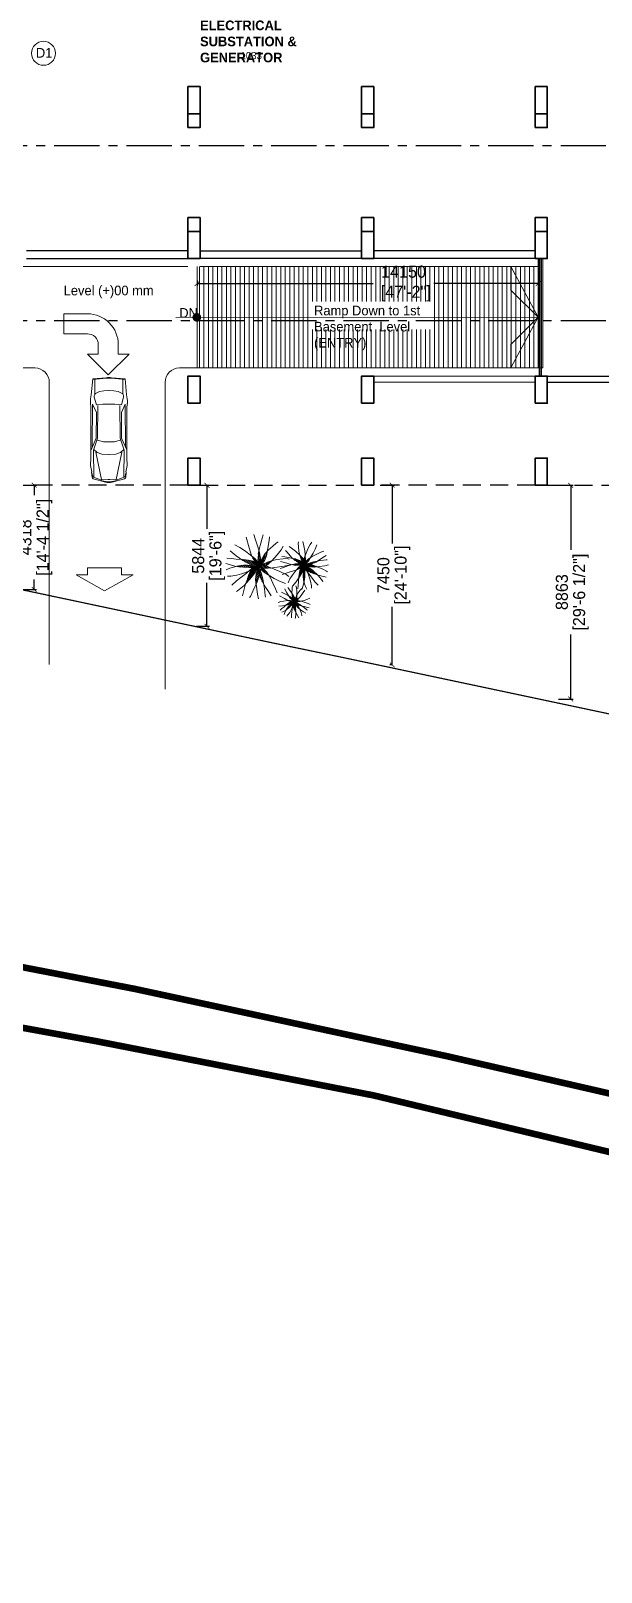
# Model space of a CAD drawing. Header units: millimetres. Extents: x 221017 to 6120115, y -1189702 to 83047459.
# Drawn here: x 3132777 to 3156429, y 121 to 64006 of the extents above; entities that cross this region are included whole.
import ezdxf

# ---------------------------------------------------------------- set-up
doc = ezdxf.new("R2010")
doc.units = ezdxf.units.MM
doc.header["$LTSCALE"] = 150
doc.header["$MEASUREMENT"] = 0
doc.header["$PDMODE"] = 35
doc.header["$PDSIZE"] = -20
for name, pattern in [('BORDER', [1.75, 0.5, -0.25, 0.5, -0.25, 0, -0.25]), ('CENTERX2', [4, 2.5, -0.5, 0.5, -0.5]), ('DASHED2', [0.375, 0.25, -0.125]), ('HIDDEN', [0.375, 0.25, -0.125])]:
    doc.linetypes.add(name, pattern=pattern)
doc.layers.get('0').update_dxf_attribs({"linetype": 'CONTINUOUS', "lineweight": 9})
doc.layers.get('DEFPOINTS').update_dxf_attribs({"linetype": 'HIDDEN'})
for name, color, linetype in [('1', 7, 'CONTINUOUS'), ('Above', 63, 'DASHED2'), ('FURNITURE', 20, 'CONTINUOUS'), ('Propoerty Line', 3, 'BORDER'), ('ROAD', 1, 'CONTINUOUS'), ('TEXT', 7, 'CONTINUOUS')]:
    doc.layers.add(name, color=color, linetype=linetype)
for name, color, linetype, lineweight in [('CAR', 32, 'CONTINUOUS', 9), ('col new', 1, 'CONTINUOUS', 35), ('DIM', 7, 'CONTINUOUS', 13), ('Door Window Schedule', 173, 'CONTINUOUS', 9), ('RAMP', 251, 'CONTINUOUS', 5), ('Room Numbering', 253, 'CONTINUOUS', 9), ('section line', 254, 'CONTINUOUS', 30), ('WALL', 7, 'CONTINUOUS', 30)]:
    doc.layers.add(name, color=color, linetype=linetype, lineweight=lineweight)
doc.layers.add('landscape', color=7, linetype='CONTINUOUS', lineweight=18, true_color=0x050505)
doc.styles.get("Standard").update_dxf_attribs({"font": 'GOTHIC.TTF', "width": 0.8})
doc.styles.add('Text Layout', font='GOTHIC.TTF')
doc.dimstyles.new('scale 50mm NEW', dxfattribs={"dimscale": 0, "dimtxt": 500, "dimasz": 200, "dimexe": 100, "dimexo": 100, "dimgap": 100, "dimtad": 0, "dimdec": 0, "dimzin": 1, "dimdsep": 46, "dimtxsty": 'Text Layout', "dimblk": 'ARCHTICK', "dimcen": 0.09, "dimclrd": 256, "dimclre": 256, "dimadec": 0, "dimazin": 0, "dimtfac": 1, "dimtdec": 0, "dimtmove": 1, "dimatfit": 0, "dimfxl": 0, "dimtolj": 1, "dimtzin": 0, "dimarcsym": 0})
pattern_1 = [(225, (231.67938, -468.48623), (0.19887378, -0.19887378), [])]
pattern_2 = [(75, (-634.61243, -298.57266), (-0.36222218, 0.09705714), [])]
pattern_3 = [(90, (-634.61243, -298.57266), (-0.375, 6e-17), [])]
pattern_4 = [(180, (-112.36044, -335.96927), (-3e-17, -0.1875), [])]
pattern_5 = [(135, (-112.36044, -335.96927), (-0.13258252, -0.13258252), [])]
pattern_6 = [(120, (-112.36044, -335.96927), (-0.16237976, -0.09375), [])]
pattern_7 = [(135, (-634.61243, -298.57266), (-0.26516504, -0.26516504), [])]
pattern_8 = [(165, (231.67938, -468.48623), (-0.07279286, -0.27166664), [])]
pattern_9 = [(180, (231.67938, -468.48623), (-1e-16, -0.28125), [])]

# ---------------------------------------------------------------- blocks, each defined once
blk = doc.blocks.new('10')
at = {"layer": '1'}
h = blk.add_hatch(dxfattribs=at)
h.set_pattern_fill('ANSI31', color=256, scale=3, angle=45, style=0)
h.set_pattern_definition(pattern_3)
h.paths.add_polyline_path([(-6.98, 2.3), (-6.96, 2.3), (-6.83, 2.32), (-7.03, 1.7), (-6.89, 1.36), (-6.83, 1.63), (-6.8, 2.21), (-6.4, 1.51), (-5.81, 2.26), (-7.46, 4.26), (-8.39, 5.12), (-7.48, 3.22)])
h = blk.add_hatch(dxfattribs=at)
h.set_pattern_fill('ANSI31', color=256, scale=3, angle=30, style=0)
h.set_pattern_definition(pattern_2)
h.paths.add_polyline_path([(-5.92, 4.43), (-6.11, 5.54), (-6.31, 6.46), (-6.36, 6.62), (-6.55, 5.64), (-6.61, 4.48), (-6.56, 3.18), (-5.81, 2.26), (-5.55, 2.58), (-5.57, 2.57), (-5.66, 3.18)])
h = blk.add_hatch(dxfattribs=at)
h.set_pattern_fill('ANSI31', color=256, scale=3, angle=45, style=0)
h.set_pattern_definition(pattern_3)
h.paths.add_polyline_path([(-5.79, 3.81), (-5.66, 3.18), (-5.57, 2.57), (-5.55, 2.58), (-5.18, 3.05), (-4.86, 3.76), (-4.3, 5.17), (-4.07, 6.41), (-4.64, 5.77), (-5.31, 4.67)])
h = blk.add_hatch(dxfattribs=at)
h.set_pattern_fill('ANSI31', color=256, scale=2.25, angle=135, style=0)
h.set_pattern_definition(pattern_9)
h.paths.add_polyline_path([(4.9, 3.13), (5.37, 3.23), (5.82, 3.29), (5.81, 3.31), (5.46, 3.59), (4.93, 3.83), (3.87, 4.25), (2.94, 4.42), (3.42, 3.99), (4.25, 3.49)])
h = blk.add_hatch(dxfattribs=at)
h.set_pattern_fill('ANSI31', color=256, scale=2.25, angle=135, style=0)
h.set_pattern_definition(pattern_9)
h.paths.add_polyline_path([(5.71, 3.49), (5.99, 4.17), (4.92, 5.32), (4.91, 5.33), (4.98, 5.03), (5.32, 4.17)])
h = blk.add_hatch(dxfattribs=at)
h.set_pattern_fill('ANSI31', color=256, scale=2.25, angle=180, style=0)
h.set_pattern_definition(pattern_1)
h.paths.add_polyline_path([(6.41, 5.21), (6.18, 4.64), (5.71, 3.49), (5.81, 3.31), (6.04, 3.13), (6.5, 3.56)])
h = blk.add_hatch(dxfattribs=at)
h.set_pattern_fill('ANSI31', color=256, scale=2.25, angle=135, style=0)
h.set_pattern_definition(pattern_9)
h.paths.add_polyline_path([(6.04, 3.13), (6.64, 3.04), (7.25, 3.65), (7.87, 4.63), (7.92, 4.71), (7.24, 4.25)])
h = blk.add_hatch(dxfattribs=at)
h.set_pattern_fill('ANSI31', color=256, scale=3, angle=90, style=0)
h.set_pattern_definition(pattern_7)
h.paths.add_polyline_path([(-8.21, 1.76), (-7.57, 2.18), (-8.09, 2.43), (-8.71, 2.5), (-9.64, 2.54), (-10.64, 2.58), (-12.06, 2.4), (-12.74, 2.23), (-11.87, 2.06), (-10.68, 2), (-9.14, 1.94)])
h = blk.add_hatch(dxfattribs=at)
h.set_pattern_fill('ANSI31', color=256, scale=3, angle=90, style=0)
h.set_pattern_definition(pattern_7)
h.paths.add_polyline_path([(-6.98, 2.3), (-7.48, 3.22), (-7.64, 3.56), (-8.06, 3.64), (-9.27, 3.92), (-10.92, 4.1), (-11.16, 4.11), (-10.81, 3.88), (-9.64, 3.17), (-8.09, 2.43)])
h = blk.add_hatch(dxfattribs=at)
h.set_pattern_fill('ANSI31', color=256, scale=3, angle=45, style=0)
h.set_pattern_definition(pattern_3)
h.paths.add_polyline_path([(-9.27, -0.33), (-9.59, -1.31), (-10.1, -2.68), (-8.34, -0.7), (-7.34, 0.72), (-6.83, 2.32), (-7.47, 2.24), (-8.21, 1.76), (-8.8, 0.8)])
h = blk.add_hatch(dxfattribs=at)
h.set_pattern_fill('ANSI31', color=256, scale=3, style=0)
h.set_pattern_definition([(45, (-634.61243, -298.57266), (-0.26516504, 0.26516504), [])])
h.paths.add_polyline_path([(-6.24, -0.18), (-6.89, 1.36), (-7.02, 0.83), (-7.19, 0.07), (-7.3, -1.48), (-7.18, -2.65), (-6.91, -2.02)])
h = blk.add_hatch(dxfattribs=at)
h.set_pattern_fill('ANSI31', color=256, scale=3, angle=45, style=0)
h.set_pattern_definition(pattern_3)
h.paths.add_polyline_path([(-6.24, -0.18), (-6.11, 0.18), (-6.01, 0.82), (-6.8, 2.21), (-6.83, 1.63), (-6.89, 1.36)])
h = blk.add_hatch(dxfattribs=at)
h.set_pattern_fill('ANSI31', color=256, scale=3, angle=30, style=0)
h.set_pattern_definition(pattern_2)
h.paths.add_polyline_path([(-5.79, 0.42), (-6.01, 0.82), (-6.11, 0.18), (-6.24, -0.18), (-5.94, -0.9), (-5.44, -2.09), (-5.12, -2.59), (-5.35, -1.24)])
h = blk.add_hatch(dxfattribs=at)
h.set_pattern_fill('ANSI31', color=256, scale=3, angle=45, style=0)
h.set_pattern_definition(pattern_3)
h.paths.add_polyline_path([(-5.79, 2.28), (-5.91, 1.48), (-5.1, 0.67), (-3.8, -0.16), (-3.68, -0.23), (-4.29, 0.68)])
h = blk.add_hatch(dxfattribs=at)
h.set_pattern_fill('ANSI31', color=256, scale=3, angle=90, style=0)
h.set_pattern_definition(pattern_7)
h.paths.add_polyline_path([(-3.01, 1.79), (-3.78, 2.09), (-5.31, 2.72), (-5.55, 2.58), (-5.79, 2.28), (-5.22, 1.67)])
h = blk.add_hatch(dxfattribs=at)
h.set_pattern_fill('ANSI31', color=256, scale=3, angle=45, style=0)
h.set_pattern_definition(pattern_3)
h.paths.add_polyline_path([(-5.31, 2.72), (-4.4, 2.35), (-2.87, 3.78), (-2.86, 3.78), (-3.26, 3.69), (-4.4, 3.24)])
h = blk.add_hatch(dxfattribs=at)
h.set_pattern_fill('ANSI31', color=256, scale=2.25, angle=120, style=0)
h.set_pattern_definition(pattern_8)
h.paths.add_polyline_path([(4.43, 3.03), (3.6, 2.89), (2.9, 2.74), (2.78, 2.7), (3.52, 2.56), (4.39, 2.51), (5.37, 2.55), (6.05, 3.12), (5.81, 3.31), (5.82, 3.29), (5.37, 3.23)])
h = blk.add_hatch(dxfattribs=at)
h.set_pattern_fill('ANSI31', color=256, scale=2.25, angle=135, style=0)
h.set_pattern_definition(pattern_9)
h.paths.add_polyline_path([(6.02, 2.24), (6.02, 2.25), (6.01, 2.35), (6.48, 2.2), (6.73, 2.31), (6.53, 2.35), (6.09, 2.37), (6.62, 2.67), (6.05, 3.12), (4.55, 1.88), (3.91, 1.18), (5.33, 1.87)])
h = blk.add_hatch(dxfattribs=at)
h.set_pattern_fill('ANSI31', color=256, scale=2.25, angle=180, style=0)
h.set_pattern_definition(pattern_1)
h.paths.add_polyline_path([(6.02, 2.24), (5.33, 1.87), (5.08, 1.74), (5.02, 1.43), (4.81, 0.52), (4.68, -0.71), (4.66, -0.89), (4.84, -0.63), (5.37, 0.24), (5.93, 1.4)])
h = blk.add_hatch(dxfattribs=at)
h.set_pattern_fill('ANSI31', color=256, scale=2.25, angle=180, style=0)
h.set_pattern_definition(pattern_1)
h.paths.add_polyline_path([(6.43, 1.32), (6.12, 1.8), (5.93, 1.4), (5.88, 0.94), (5.84, 0.24), (5.81, -0.5), (5.95, -1.57), (6.08, -2.08), (6.2, -1.43), (6.25, -0.54), (6.3, 0.62)])
h = blk.add_hatch(dxfattribs=at)
h.set_pattern_fill('ANSI31', color=256, scale=2.25, angle=135, style=0)
h.set_pattern_definition(pattern_9)
h.paths.add_polyline_path([(8, 0.52), (8.73, 0.28), (9.76, -0.1), (8.28, 1.22), (7.21, 1.96), (6.01, 2.35), (6.07, 1.87), (6.43, 1.32), (7.15, 0.87)])
h = blk.add_hatch(dxfattribs=at)
h.set_pattern_fill('ANSI31', color=256, scale=2.25, angle=135, style=0)
h.set_pattern_definition(pattern_9)
h.paths.add_polyline_path([(7.88, 2.79), (7.61, 2.89), (7.13, 2.96), (6.09, 2.37), (6.53, 2.35), (6.73, 2.31)])
h = blk.add_hatch(dxfattribs=at)
h.set_pattern_fill('ANSI31', color=256, scale=2.25, angle=90, style=0)
h.set_pattern_definition([(135, (231.67938, -468.48623), (-0.19887378, -0.19887378), [])])
h.paths.add_polyline_path([(7.88, 2.79), (6.73, 2.31), (7.13, 2.21), (7.69, 2.08), (8.86, 2), (9.74, 2.09), (9.27, 2.29)])
h = blk.add_hatch(dxfattribs=at)
h.set_pattern_fill('ANSI31', color=256, scale=2.25, angle=120, style=0)
h.set_pattern_definition(pattern_8)
h.paths.add_polyline_path([(7.43, 3.13), (7.13, 2.96), (7.61, 2.89), (7.88, 2.79), (8.42, 3.02), (9.32, 3.39), (9.69, 3.63), (8.68, 3.46)])
h = blk.add_hatch(dxfattribs=at)
h.set_pattern_fill('ANSI31', color=256, scale=1.5, angle=135, style=0)
h.set_pattern_definition(pattern_4)
h.paths.add_polyline_path([(3.17, -7.69), (2.66, -7.54), (2.49, -7.48), (2.31, -7.6), (1.78, -7.93), (1.14, -8.45), (1.05, -8.53), (1.25, -8.49), (1.92, -8.33), (2.73, -8.04)])
h = blk.add_hatch(dxfattribs=at)
h.set_pattern_fill('ANSI31', color=256, scale=1.5, angle=135, style=0)
h.set_pattern_definition(pattern_4)
h.paths.add_polyline_path([(2.92, -8.32), (3, -7.94), (2.73, -8.04), (2.48, -8.24), (2.14, -8.55), (1.77, -8.89), (1.33, -9.45), (1.16, -9.75), (1.52, -9.5), (1.96, -9.11), (2.53, -8.59)])
h = blk.add_hatch(dxfattribs=at)
h.set_pattern_fill('ANSI31', color=256, scale=1.5, angle=90, style=0)
h.set_pattern_definition(pattern_5)
h.paths.add_polyline_path([(3.17, -7.69), (3.17, -7.69), (3.21, -7.63), (3.36, -7.92), (3.53, -7.99), (3.46, -7.88), (3.26, -7.66), (3.65, -7.77), (3.59, -7.29), (2.31, -7.17), (1.67, -7.2), (2.66, -7.54)])
h = blk.add_hatch(dxfattribs=at)
h.set_pattern_fill('ANSI31', color=256, scale=1.5, angle=75, style=0)
h.set_pattern_definition(pattern_6)
h.paths.add_polyline_path([(2.79, -6.56), (2.33, -6.24), (1.93, -5.98), (1.86, -5.95), (2.14, -6.36), (2.53, -6.79), (3, -7.23), (3.59, -7.29), (3.57, -7.09), (3.57, -7.1), (3.32, -6.92)])
h = blk.add_hatch(dxfattribs=at)
h.set_pattern_fill('ANSI31', color=256, scale=1.5, angle=90, style=0)
h.set_pattern_definition(pattern_5)
h.paths.add_polyline_path([(3.05, -6.74), (3.32, -6.92), (3.57, -7.1), (3.57, -7.09), (3.54, -6.79), (3.4, -6.43), (3.1, -5.73), (2.74, -5.21), (2.76, -5.64), (2.92, -6.27)])
h = blk.add_hatch(dxfattribs=at)
h.set_pattern_fill('ANSI31', color=256, scale=1.5, angle=90, style=0)
h.set_pattern_definition(pattern_5)
h.paths.add_polyline_path([(3.29, -9.43), (3.52, -9.89), (3.82, -10.56), (3.75, -9.24), (3.6, -8.38), (3.21, -7.63), (3.01, -7.89), (2.92, -8.32), (3.05, -8.87)])
h = blk.add_hatch(dxfattribs=at)
h.set_pattern_fill('ANSI31', color=256, scale=1.5, angle=90, style=0)
h.set_pattern_definition(pattern_5)
h.paths.add_polyline_path([(4.3, -8.31), (4.22, -8.13), (4.03, -7.87), (3.26, -7.66), (3.46, -7.88), (3.53, -7.99)])
h = blk.add_hatch(dxfattribs=at)
h.set_pattern_fill('ANSI31', color=256, scale=1.5, angle=45, style=0)
h.set_pattern_definition([(90, (-112.36044, -335.96927), (-0.1875, 3e-17), [])])
h.paths.add_polyline_path([(4.3, -8.31), (3.53, -7.99), (3.67, -8.23), (3.88, -8.56), (4.39, -9.14), (4.85, -9.51), (4.72, -9.2)])
h = blk.add_hatch(dxfattribs=at)
h.set_pattern_fill('ANSI31', color=256, scale=1.5, angle=135, style=0)
h.set_pattern_definition(pattern_4)
h.paths.add_polyline_path([(4.75, -6.47), (4.37, -6.63), (3.61, -6.95), (3.57, -7.09), (3.59, -7.28), (4.01, -7.29)])
h = blk.add_hatch(dxfattribs=at)
h.set_pattern_fill('ANSI31', color=256, scale=1.5, angle=90, style=0)
h.set_pattern_definition(pattern_5)
h.paths.add_polyline_path([(3.59, -7.28), (3.83, -7.6), (4.41, -7.6), (5.16, -7.44), (5.23, -7.42), (4.69, -7.32)])
h = blk.add_hatch(dxfattribs=at)
h.set_pattern_fill('ANSI31', color=256, scale=1.5, angle=90, style=0)
h.set_pattern_definition(pattern_5)
h.paths.add_polyline_path([(3.61, -6.95), (4.06, -6.76), (4.1, -5.72), (4.1, -5.71), (3.99, -5.88), (3.75, -6.45)])
h = blk.add_hatch(dxfattribs=at)
h.set_pattern_fill('ANSI31', color=256, scale=1.5, angle=75, style=0)
h.set_pattern_definition(pattern_6)
h.paths.add_polyline_path([(4.25, -7.94), (4.03, -7.87), (4.22, -8.13), (4.3, -8.31), (4.67, -8.46), (5.26, -8.7), (5.55, -8.77), (4.99, -8.37)])
at = {"color": 7, "lineweight": 5}
for points in [[(-9.96, 10.33), (-9.06, 7.33), (-8.45, 5.23), (-7.48, 3.22), (-6.98, 2.3)], [(-7.78, 10.98), (-7.39, 9.81), (-6.85, 8.19), (-6.31, 6.46), (-6.11, 5.54), (-5.92, 4.43), (-5.66, 3.18), (-5.57, 2.57)], [(-6.56, 3.18), (-6.61, 4.48), (-6.55, 5.64), (-6.29, 6.98), (-5.88, 8.63), (-5.51, 9.99), (-5.21, 10.92)], [(-3.43, 10.4), (-3.52, 9.34), (-4.3, 5.17), (-4.86, 3.76), (-5.18, 3.05), (-6.4, 1.51)], [(-5.79, 3.81), (-5.31, 4.67), (-4.64, 5.77), (-3.8, 6.7), (-2.57, 7.78), (-1.62, 8.63), (-1.12, 9.01)], [(5.82, 3.29), (5.32, 4.17), (4.98, 5.03), (4.67, 6.36), (4.53, 7.72), (4.46, 8.5), (4.58, 8.96)], [(8.19, 8.89), (7.79, 8.29), (7.14, 7.04), (6.65, 5.83), (6.18, 4.64), (5.71, 3.49)], [(5.76, 9.1), (6.03, 7.92), (6.28, 6.49), (6.39, 5.5), (6.5, 3.56)], [(-15.29, 4.49), (-14.01, 4.4), (-12.67, 4.23), (-10.92, 4.1), (-9.27, 3.92), (-8.06, 3.64), (-7.63, 3.56)], [(-7.57, 2.18), (-9.64, 3.17), (-10.81, 3.88), (-12.67, 5.13), (-14.36, 6.48)], [(-5.81, 2.26), (-7.46, 4.26), (-8.45, 5.17), (-10.4, 6.62), (-11.63, 7.46), (-13.08, 8.13)], [(-5.57, 2.57), (-4.4, 3.24), (-3.26, 3.69), (-1.48, 4.1), (0.33, 4.3), (1.37, 4.38), (1.98, 4.23)], [(0.33, 7.78), (-0.25, 6.83), (-1.35, 5.42), (-2.87, 3.78), (-4.4, 2.35)], [(-0.05, 4.9), (0.75, 4.83), (3.87, 4.25), (4.93, 3.83), (5.46, 3.59), (6.62, 2.67)], [(4.9, 3.13), (4.25, 3.49), (3.42, 3.99), (2.72, 4.62), (1.91, 5.55), (1.28, 6.26), (0.99, 6.63)], [(1.92, 7.72), (2.63, 7.29), (3.68, 6.46), (4.92, 5.32), (5.99, 4.17)], [(11.54, 6.44), (10.73, 6.13), (9.57, 5.58), (8.32, 4.98), (7.24, 4.25), (6.04, 3.13), (7.61, 2.89), (9.27, 2.29), (11.23, 1.45), (12.31, 0.91), (12.53, 0.71)], [(12.18, 5.21), (11.29, 4.64), (10.37, 4.06), (9.32, 3.39), (8.42, 3.02), (6.48, 2.2)], [(9.63, 8.21), (9.13, 6.93), (8.61, 5.83), (7.87, 4.63), (7.25, 3.65), (6.64, 3.04)], [(-15.5, 3.02), (-14.49, 2.69), (-13.1, 2.3), (-11.87, 2.06), (-10.68, 2), (-9.14, 1.94), (-8.21, 1.76)], [(-15.42, 1.24), (-14.46, 1.68), (-13.47, 2.04), (-12.06, 2.4), (-10.64, 2.58), (-9.64, 2.54), (-8.71, 2.5), (-6.96, 2.3)], [(-15.07, -0.46), (-14.14, -0.49), (-12.47, -0.2), (-11.24, 0.18), (-10.07, 0.53), (-9.07, 0.96)], [(-13.92, -2.97), (-12.64, -1.81), (-11.43, -0.88), (-10.31, -0.01), (-9.1, 0.94), (-8.22, 1.74)], [(-10.98, -5.89), (-10.61, -4.46), (-10.22, -2.99), (-9.59, -1.31), (-9.27, -0.33), (-8.8, 0.8), (-8.21, 1.76), (-7.47, 2.24), (-6.83, 2.32), (-7.34, 0.72), (-8.34, -0.7), (-10.48, -3.1), (-12.36, -4.53), (-12.64, -4.75)], [(-1.37, -5.05), (-1.79, -3.97), (-2.52, -2.43), (-3.32, -0.76), (-4.29, 0.68), (-5.79, 2.28), (-6.11, 0.18), (-6.91, -2.02), (-8.04, -4.64), (-8.75, -6.09), (-9.02, -6.38)], [(-6.5, -6.73), (-6.83, -5.44), (-7.11, -3.38), (-7.3, -1.48), (-7.19, 0.07), (-7.02, 0.83), (-6.83, 1.63), (-6.8, 2.21), (-5.79, 0.42), (-5.35, -1.24), (-4.88, -4.01), (-4.66, -5.87), (-4.6, -6.3)], [(-3.02, -5.91), (-3.78, -4.72), (-4.55, -3.49), (-5.44, -2.09), (-5.94, -0.9), (-7.03, 1.7)], [(0.98, -2.51), (-0.73, -1.84), (-2.2, -1.15), (-3.8, -0.16), (-5.1, 0.67), (-5.91, 1.48)], [(1.89, -0.59), (1.09, -0.05), (-0.57, 0.82), (-2.2, 1.47), (-3.78, 2.09), (-5.31, 2.72)], [(2.17, 2.65), (0.59, 2.29), (-1.31, 1.96), (-2.63, 1.81), (-5.22, 1.67)], [(-0.49, 1.64), (0.39, 1.93), (1.6, 2.34), (2.9, 2.74), (3.6, 2.89), (4.43, 3.03), (5.37, 3.23), (5.82, 3.29)], [(5.37, 2.55), (4.39, 2.51), (3.52, 2.56), (2.51, 2.76), (1.28, 3.07), (0.26, 3.34), (-0.44, 3.57)], [(0, 0), (2.25, 0.68), (3.83, 1.14), (5.33, 1.87), (6.02, 2.24)], [(6.05, 3.12), (4.55, 1.88), (3.87, 1.14), (2.79, -0.32), (2.16, -1.25), (1.65, -2.34)], [(6.12, 1.8), (5.37, 0.24), (4.84, -0.63), (3.9, -2.03), (2.89, -3.29)], [(4.39, -3.99), (4.45, -3.03), (4.58, -2.03), (4.68, -0.71), (4.81, 0.52), (5.02, 1.43), (5.08, 1.75)], [(5.49, -4.15), (5.73, -3.39), (6.02, -2.35), (6.2, -1.43), (6.25, -0.54), (6.3, 0.62), (6.43, 1.32)], [(6.82, -4.09), (6.49, -3.38), (6.22, -2.63), (5.95, -1.57), (5.81, -0.5), (5.84, 0.24), (5.88, 0.94), (6.02, 2.25)], [(12.17, -0.76), (11.1, -0.48), (10, -0.19), (8.73, 0.28), (8, 0.52), (7.15, 0.87), (6.43, 1.32), (6.07, 1.87), (6.01, 2.35), (7.21, 1.96), (8.28, 1.22), (10.08, -0.39), (11.15, -1.8), (11.31, -2.01)], [(12.8, 2.6), (11.83, 2.35), (10.29, 2.14), (8.86, 2), (7.69, 2.08), (7.13, 2.21), (6.53, 2.35), (6.09, 2.37), (7.43, 3.13), (8.68, 3.46), (10.76, 3.81), (12.15, 3.98), (12.48, 4.03)], [(9.98, -2.97), (9.1, -2.01), (8.41, -1.1), (7.76, -0.26), (7.05, 0.65), (6.44, 1.31)], [(8.1, -3.83), (8.11, -3.13), (7.9, -1.88), (7.61, -0.96), (7.35, -0.08), (7.03, 0.67)], [(3, -7.23), (2.53, -6.79), (2.14, -6.36), (1.76, -5.79), (1.32, -5.07), (0.97, -4.46), (0.75, -4.02)], [(1.56, -3.58), (1.9, -3.98), (3.1, -5.73), (3.4, -6.43), (3.54, -6.79), (3.65, -7.77)], [(3.05, -6.74), (2.92, -6.27), (2.76, -5.64), (2.73, -5.01), (2.79, -4.19), (2.83, -3.56), (2.87, -3.25)], [(3.57, -7.1), (3.75, -6.45), (3.99, -5.88), (4.47, -5.11), (5.05, -4.4), (5.38, -4), (5.65, -3.84)], [(3.82, -3.17), (3.95, -3.71), (4.05, -4.6), (4.1, -5.72), (4.06, -6.76)], [(3.59, -7.29), (2.31, -7.17), (1.63, -7.2), (0.43, -7.38), (-0.3, -7.51), (-1.05, -7.79)], [(3, -7.94), (1.92, -8.33), (1.25, -8.49), (0.15, -8.7), (-0.92, -8.82)], [(-0.73, -5.91), (0.65, -6.65), (1.61, -7.18), (2.66, -7.54), (3.17, -7.69)], [(-0.54, -9.86), (-0.06, -9.44), (0.47, -9.02), (1.14, -8.45), (1.78, -7.93), (2.31, -7.6), (2.49, -7.48)], [(-0.19, -4.91), (0.36, -5.18), (1.13, -5.56), (1.93, -5.98), (2.33, -6.24), (2.79, -6.56), (3.32, -6.92), (3.57, -7.1)], [(-0.1, -10.45), (0.37, -10.21), (1, -9.86), (1.52, -9.5), (1.96, -9.11), (2.53, -8.59), (2.92, -8.32)], [(0.56, -11.05), (0.74, -10.56), (0.96, -10.08), (1.33, -9.45), (1.77, -8.89), (2.14, -8.55), (2.48, -8.24), (3.17, -7.69)], [(2.58, -12.01), (2.62, -11.15), (2.72, -10.39), (2.81, -9.69), (2.9, -8.92), (2.92, -8.33)], [(4.65, -12), (4.27, -11.37), (3.89, -10.71), (3.52, -9.89), (3.29, -9.43), (3.05, -8.87), (2.92, -8.32), (3.01, -7.89), (3.21, -7.63), (3.6, -8.38), (3.75, -9.24), (3.84, -10.84), (3.68, -12.01), (3.66, -12.19)], [(6.53, -10.72), (5.96, -10.37), (5.13, -9.75), (4.39, -9.14), (3.88, -8.56), (3.67, -8.23), (3.46, -7.88), (3.26, -7.66), (4.25, -7.94), (4.99, -8.37), (6.14, -9.18), (6.87, -9.76), (7.05, -9.89)], [(7.47, -9.2), (6.78, -9.04), (6.07, -8.88), (5.26, -8.7), (4.67, -8.46), (3.36, -7.92)], [(7.75, -8.31), (7.22, -8.07), (6.42, -7.79), (5.54, -7.48), (4.69, -7.32), (3.59, -7.28), (4.22, -8.13), (4.72, -9.2), (5.25, -10.52), (5.51, -11.28), (5.51, -11.48)], [(7.68, -6.58), (6.84, -6.95), (6.08, -7.22), (5.16, -7.44), (4.41, -7.6), (3.83, -7.6)], [(6.28, -4.33), (5.85, -5.02), (5.29, -5.81), (4.88, -6.33), (4.01, -7.29)], [(1.28, -11.53), (1.62, -11.21), (2.11, -10.52), (2.41, -9.95), (2.7, -9.41), (2.9, -8.91)]]:
    blk.add_lwpolyline(points, dxfattribs=at)
blk = doc.blocks.new('CAR2')
for p, q in [((-76.3, 25.9), (-85.2, 25)), ((-83.7, 23.9), (-78.1, 25.4)), ((-76.1, 25), (-76.3, 25.9)), ((-65.7, 27.4), (-76, 25.2)), ((-53.4, 26.8), (-65.7, 27.4)), ((29.8, 27.1), (-53.4, 26.8)), ((-40, 26.7), (-21, 18.4)), ((35.3, 27.6), (29.8, 27.1)), ((49.3, 26.5), (42.7, 27.5)), ((75.5, 23.9), (49.3, 26.5)), ((-87.4, 23.1), (-92.9, 3)), ((-90.5, 9.3), (-92.1, 1.9)), ((-91.4, 9.2), (-43.8, 18.8)), ((-89.6, 9.5), (-84.9, 22.8)), ((-88.8, -1.2), (-88.1, 9.8)), ((-85, 22), (-40.8, 22.6)), ((-47.8, -3), (-47.1, 8.9)), ((-47.1, 8.9), (-44.6, 16.8)), ((-44.6, 16.8), (-39.5, 22.2)), ((-40.8, 22.6), (-21.1, 16.2)), ((34.4, 24.1), (-35.4, 24.7)), ((-27.3, -2.9), (-26.9, 6.5)), ((-26.9, 6.5), (-24.4, 16.2)), ((-21.1, 16.2), (32, 15.4)), ((-21, 18.4), (20.4, 18)), ((20.4, 18), (34.4, 24.1)), ((33, 18), (45.5, 21.4)), ((34.1, 7.3), (33, 18)), ((34.3, -2.7), (34.1, 7.3)), ((49.7, 20.8), (51.5, 19.6)), ((51.1, 20.3), (74.8, 20.4)), ((51.1, 20.3), (54.8, 12.9)), ((54.8, 12.9), (56.1, 5.6)), ((56.1, 5.6), (56.4, -2.2)), ((76.6, 2), (74.7, 23.9)), ((77.4, 2), (75.5, 23.9)), ((-87.4, -28), (-92.9, -7.9)), ((-90.5, -14.2), (-92.1, -6.7)), ((-91.4, -14), (-43.8, -23.6)), ((-89.6, -14.3), (-84.9, -27.6)), ((-88.8, -3.7), (-88.1, -14.7)), ((-47.8, -1.9), (-47.1, -13.8)), ((-47.1, -13.8), (-44.6, -21.6)), ((-44.6, -21.6), (-39.5, -27)), ((-40.8, -27.5), (-21.1, -21)), ((-40, -31.6), (-21, -23.2)), ((-27.3, -2), (-26.9, -11.4)), ((-26.9, -11.4), (-24.4, -21)), ((-21.1, -21), (32, -20.2)), ((-21, -23.2), (20.4, -22.8)), ((20.4, -22.8), (34.4, -28.9)), ((34.1, -12.2), (33, -22.8)), ((33, -22.8), (45.5, -26.3)), ((34.3, -2.1), (34.1, -12.2)), ((49.7, -25.6), (51.5, -24.5)), ((51.1, -25.1), (54.8, -17.7)), ((54.8, -17.7), (56.1, -10.5)), ((56.1, -10.5), (56.4, -2.7)), ((76.6, -6.8), (74.7, -28.7)), ((77.4, -6.8), (75.5, -28.8)), ((-76.3, -30.8), (-85.2, -29.9)), ((-85, -26.8), (-40.8, -27.5)), ((-83.7, -28.7), (-78.1, -30.3)), ((-76.1, -29.8), (-76.3, -30.8)), ((-65.7, -32.2), (-76, -30)), ((-53.4, -31.7), (-65.7, -32.2)), ((29.8, -31.9), (-53.4, -31.7)), ((34.4, -28.9), (-35.4, -29.5)), ((35.3, -32.5), (29.8, -31.9)), ((49.3, -31.4), (42.7, -32.3)), ((75.5, -28.8), (49.3, -31.4)), ((51.1, -25.1), (74.8, -25.2))]:
    blk.add_line(p, q)
for centre, radius, start, end in [((38.3, -3.1), 30.8, 81.9284, 95.6257), ((-73.1, -2.4), 20.5, 164.6615, 195.3385), ((-72, -2.4), 20.5, 167.9052, 192.0948), ((-85, 22.5), 2.57, 95.8102, 164.6615), ((-83.3, 22.2), 1.71, 105.4862, 160.7894), ((46.9, 16.5), 5.14, 56.2641, 105.5306), ((25.4, -2.4), 51.4, 355.0592, 4.9408), ((26.2, -2.4), 51.4, 355.0592, 4.9408), ((-68.3, -2.4), 20.5, 176.4735, 183.5265), ((-85, -27.3), 2.57, 195.3385, 264.1898), ((-83.3, -27.1), 1.71, 199.2106, 254.5138), ((38.3, -1.8), 30.8, 264.3743, 278.0716), ((46.9, -21.3), 5.14, 254.4694, 303.7359)]:
    blk.add_arc(centre, radius, start, end)
blk = doc.blocks.new('_ARCHTICK')
at = {"color": 0, "linetype": 'ByBlock', "const_width": 0.15}
blk.add_lwpolyline([(-0.5, -0.5), (0.5, 0.5)], dxfattribs=at)
blk = doc.blocks.new('*D206')
at = {"layer": 'DEFPOINTS', "color": 0, "ltscale": 0.5, "transparency": 16777216}
for p in [(3132345, 45171), (3132917, 45171), (3132345, 40854)]:
    blk.add_point(p, dxfattribs=at)
at = {"layer": 'DIM', "lineweight": -2, "ltscale": 0.5, "transparency": 16777216}
for p, q in [((3132445, 45171), (3133017, 45171)), ((3132917, 45171), (3132917, 44763)), ((3132917, 40854), (3132917, 41262)), ((3132445, 40854), (3133017, 40854))]:
    blk.add_line(p, q, dxfattribs=at)
at = {"layer": 'DIM', "lineweight": -2, "ltscale": 0.5, "transparency": 16777216, "xscale": 200, "yscale": 200, "zscale": 200}
for p, rotation in [((3132917, 45171), 90), ((3132917, 40854), 270)]:
    blk.add_blockref('_ARCHTICK', p, dxfattribs=dict(at, rotation=rotation))
at = {"layer": 'DIM', "color": 0, "ltscale": 0.5, "transparency": 16777216, "char_height": 500, "attachment_point": 5, "rotation": 90, "style": 'Text Layout'}
for s, insert in [('\\A1;[14\'-4 1/2"]', (3133341, 43012)), ('\\A1;4318', (3132554, 43012))]:
    blk.add_mtext(s, dxfattribs=dict(at, insert=insert))
blk = doc.blocks.new('*D207')
at = {"layer": 'DEFPOINTS', "color": 0, "ltscale": 0.5, "transparency": 16777216}
for p in [(3139545, 45171), (3139548, 39327), (3140083, 39327)]:
    blk.add_point(p, dxfattribs=at)
at = {"layer": 'DIM', "lineweight": -2, "ltscale": 0.5, "transparency": 16777216}
for p, q in [((3139645, 45171), (3140183, 45171)), ((3140083, 45171), (3140083, 43366)), ((3140083, 39327), (3140083, 41133)), ((3139648, 39327), (3140183, 39327))]:
    blk.add_line(p, q, dxfattribs=at)
at = {"layer": 'DIM', "lineweight": -2, "ltscale": 0.5, "transparency": 16777216, "xscale": 200, "yscale": 200, "zscale": 200}
for p, rotation in [((3140083, 45171), 90), ((3140083, 39327), 270)]:
    blk.add_blockref('_ARCHTICK', p, dxfattribs=dict(at, rotation=rotation))
at = {"layer": 'DIM', "color": 0, "ltscale": 0.5, "transparency": 16777216, "char_height": 500, "attachment_point": 5, "rotation": 90, "style": 'Text Layout'}
for s, insert in [('\\A1;5844', (3139720, 42249)), ('\\A1;[19\'-6"]', (3140507, 42249))]:
    blk.add_mtext(s, dxfattribs=dict(at, insert=insert))
blk = doc.blocks.new('*D208')
at = {"layer": 'DEFPOINTS', "color": 0, "ltscale": 0.5, "transparency": 16777216}
for p in [(3146745, 45171), (3147762, 37721), (3147862, 37721)]:
    blk.add_point(p, dxfattribs=at)
at = {"layer": 'DIM', "lineweight": -2, "ltscale": 0.5, "transparency": 16777216}
for p, q in [((3147262, 45171), (3147862, 45171)), ((3147762, 45171), (3147762, 42755)), ((3147762, 37721), (3147762, 40137)), ((3147762, 37721), (3147662, 37721))]:
    blk.add_line(p, q, dxfattribs=at)
at = {"layer": 'DIM', "lineweight": -2, "ltscale": 0.5, "transparency": 16777216, "xscale": 200, "yscale": 200, "zscale": 200}
for p, rotation in [((3147762, 45171), 90), ((3147762, 37721), 270)]:
    blk.add_blockref('_ARCHTICK', p, dxfattribs=dict(at, rotation=rotation))
at = {"layer": 'DIM', "color": 0, "ltscale": 0.5, "transparency": 16777216, "char_height": 500, "attachment_point": 5, "rotation": 90, "style": 'Text Layout'}
for s, insert in [('\\A1;[24\'-10"]', (3148186, 41446)), ('\\A1;7450', (3147399, 41446))]:
    blk.add_mtext(s, dxfattribs=dict(at, insert=insert))
blk = doc.blocks.new('*D209')
at = {"layer": 'DEFPOINTS', "color": 0, "ltscale": 0.5, "transparency": 16777216}
for p in [(3153945, 45171), (3153858, 36308), (3155164, 36308)]:
    blk.add_point(p, dxfattribs=at)
at = {"layer": 'DIM', "lineweight": -2, "ltscale": 0.5, "transparency": 16777216}
for p, q in [((3154664, 45171), (3155264, 45171)), ((3155164, 45171), (3155164, 42491)), ((3155164, 36308), (3155164, 38989)), ((3154664, 36308), (3155264, 36308))]:
    blk.add_line(p, q, dxfattribs=at)
at = {"layer": 'DIM', "lineweight": -2, "ltscale": 0.5, "transparency": 16777216, "xscale": 200, "yscale": 200, "zscale": 200}
for p, rotation in [((3155164, 45171), 90), ((3155164, 36308), 270)]:
    blk.add_blockref('_ARCHTICK', p, dxfattribs=dict(at, rotation=rotation))
at = {"layer": 'DIM', "color": 0, "ltscale": 0.5, "transparency": 16777216, "char_height": 500, "attachment_point": 5, "rotation": 90, "style": 'Text Layout'}
for s, insert in [('\\A1;[29\'-6 1/2"]', (3155588, 40740)), ('\\A1;8863', (3154801, 40740))]:
    blk.add_mtext(s, dxfattribs=dict(at, insert=insert))
blk = doc.blocks.new('*D245')
at = {"layer": 'DEFPOINTS', "color": 0, "ltscale": 0.5, "transparency": 16777216}
for p in [(3139670, 53940), (3153820, 53872), (3139670, 53531)]:
    blk.add_point(p, dxfattribs=at)
at = {"layer": 'DIM', "lineweight": -2, "ltscale": 0.5, "transparency": 16777216}
for p, q in [((3139670, 53656), (3139670, 53431)), ((3139670, 53531), (3146971, 53531)), ((3153820, 53531), (3149495, 53531)), ((3153820, 53656), (3153820, 53431))]:
    blk.add_line(p, q, dxfattribs=at)
at = {"layer": 'DIM', "lineweight": -2, "ltscale": 0.5, "transparency": 16777216, "xscale": 200, "yscale": 200, "zscale": 200, "rotation": 180}
blk.add_blockref('_ARCHTICK', (3139670, 53531), dxfattribs=at)
at = {"layer": 'DIM', "lineweight": -2, "ltscale": 0.5, "transparency": 16777216, "xscale": 200, "yscale": 200, "zscale": 200}
blk.add_blockref('_ARCHTICK', (3153820, 53531), dxfattribs=at)
at = {"layer": 'DIM', "color": 0, "ltscale": 0.5, "transparency": 16777216, "insert": (3148233, 53531), "char_height": 500, "attachment_point": 5, "style": 'Text Layout'}
blk.add_mtext('\\A1;14150\\P [47\'-2"]', dxfattribs=at)
blk = doc.blocks.new('gf gf g')
at = {"layer": 'Door Window Schedule', "ltscale": 0.5}
blk.add_circle((3035065, 232482), 497, dxfattribs=at)
at = {"layer": 'Door Window Schedule', "ltscale": 0.5, "insert": (3035092, 232703), "char_height": 400, "width": 871.62, "attachment_point": 2}
blk.add_mtext('{\\W1;D1}', dxfattribs=at)

msp = doc.modelspace()

# ---------------------------------------------------------------- hatches: boundary and pattern name
at = {"layer": 'RAMP', "ltscale": 0.5}
h = msp.add_hatch(dxfattribs=at)
h.set_pattern_fill('LINE', color=256, scale=1500, angle=90, style=0)
h.set_pattern_definition([(90, (2911577.74, 78103.02), (-187.5, 1e-14), [])])
h.paths.add_polyline_path([(3146557.3, 54230.7), (3139794.8, 54230.7), (3139669.8, 54230.7), (3139669.8, 52129.8), (3146557.3, 52130.7)])
h.paths.add_polyline_path([(3146557.3, 52130.7), (3139669.8, 52129.8), (3139669.8, 50030.7), (3146557.3, 50030.7)])
h.paths.add_polyline_path([(3146932.3, 54230.7), (3146557.3, 54230.7), (3146557.3, 52130.7), (3146932.3, 52130.7)])
h.paths.add_polyline_path([(3146932.3, 52130.7), (3146557.3, 52130.7), (3146557.3, 50030.7), (3146932.3, 50030.7)])
h.paths.add_polyline_path([(3153819.8, 52130.7), (3146932.3, 52130.7), (3146932.3, 50030.7), (3153819.8, 50030.7)])
h.paths.add_polyline_path([(3153819.8, 54230.7), (3146932.3, 54230.7), (3146932.3, 52130.7), (3153819.8, 52130.7)])
h.paths.add_polyline_path([(3144409.9, 51628.1), (3149496.6, 51628.1), (3149496.6, 52788.9), (3144409.9, 52788.9)])
h.paths.add_polyline_path([(3139669.8, 54230.7), (3139669.8, 52129.8), (3139669.8, 54230.7)], flags=17)
h.paths.add_polyline_path([(3139669.8, 52129.8), (3139669.8, 50030.7)], flags=16)

# ---------------------------------------------------------------- linework, layer by layer
at = {"ltscale": 0.5}
for p, q in [((3153819.8, 54568.2), (3153819.8, 50030.7)), ((3154007.3, 54568.2), (3154007.3, 50030.7)), ((3081435.3, 54230.7), (3139294.8, 54230.7)), ((3139669.8, 54230.7), (3139669.8, 50030.7)), ((3139794.8, 54230.7), (3153819.8, 54230.7)), ((3138790.1, 52129.7), (3153819.8, 52130.7)), ((3089307.3, 50030.7), (3132944.8, 50030.7)), ((3138944.8, 50030.7), (3154007.3, 50030.7)), ((3133544.8, 49430.7), (3133544.8, 37742.7)), ((3138344.8, 49430.7), (3138344.8, 36723.5)), ((3153694.8, 49693.2), (3146994.8, 49693.2)), ((3153694.8, 49443.2), (3146994.8, 49443.2))]:
    msp.add_line(p, q, dxfattribs=at)
for points in [[(3153819.8, 52130.7), (3152688.5, 54230.7), (3152688.5, 53250.8), (3153819.8, 52130.7)], [(3153819.8, 52130.7), (3152688.5, 50030.7), (3152688.5, 51010.5), (3153819.8, 52130.7)]]:
    msp.add_lwpolyline(points, dxfattribs=at)
msp.add_lwpolyline([(3136855.4, 50607.5), (3136405.4, 50607.5), (3136405.4, 50998.2, 0.4142136), (3135126.8, 52276.8), (3134153.1, 52276.8), (3134153.1, 51448.2), (3135126.8, 51448.2, -0.4142136), (3135576.8, 50998.2), (3135576.8, 50607.5), (3135126.7, 50607.5), (3135991.1, 49742.2)], format="xyb", close=True, dxfattribs=at)
at = {"ltscale": 0.5, "const_width": 180}
msp.add_lwpolyline([(3139569.6, 52130.6, 1), (3139749.6, 52130.6, 1)], format="xyb", close=True, dxfattribs=at)
at = {"ltscale": 0.5}
msp.add_lwpolyline([(3136541.5, 41750), (3135133.8, 41750), (3135133.8, 41458.2), (3134656.2, 41458.2), (3135837.6, 40797.4), (3137019.1, 41458.2), (3136541.5, 41458.2)], close=True, dxfattribs=at)
for centre, start, end in [((3132944.8, 49430.7), 0, 90), ((3138944.8, 49430.7), 90, 180)]:
    msp.add_arc(centre, 600, start, end, dxfattribs=at)
at = {"layer": 'Above', "ltscale": 20}
for p, q in [((3139294.8, 45171.1), (3132594.8, 45171.1)), ((3139794.8, 45171.1), (3146494.8, 45171.1)), ((3153694.8, 45171.1), (3146994.8, 45171.1)), ((3154194.8, 45171.1), (3168094.8, 45171.1))]:
    msp.add_line(p, q, dxfattribs=at)
at = {"layer": 'col new', "linetype": 'Continuous', "ltscale": 0.5}
for points in [[(3139294.8, 59993.2), (3139794.8, 59993.2), (3139794.8, 61693.2), (3139294.8, 61693.2)], [(3139294.8, 60568.2), (3139794.8, 60568.2), (3139794.8, 61693.2), (3139294.8, 61693.2)], [(3146494.8, 59993.2), (3146994.8, 59993.2), (3146994.8, 61693.2), (3146494.8, 61693.2)], [(3146494.8, 60568.2), (3146994.8, 60568.2), (3146994.8, 61693.2), (3146494.8, 61693.2)], [(3153694.8, 59993.2), (3154194.8, 59993.2), (3154194.8, 61693.2), (3153694.8, 61693.2)], [(3153694.8, 60568.2), (3154194.8, 60568.2), (3154194.8, 61693.2), (3153694.8, 61693.2)], [(3139294.8, 54568.2), (3139794.8, 54568.2), (3139794.8, 56268.2), (3139294.8, 56268.2)], [(3146494.8, 54568.2), (3146994.8, 54568.2), (3146994.8, 56268.2), (3146494.8, 56268.2)], [(3153694.8, 54568.2), (3154194.8, 54568.2), (3154194.8, 56268.2), (3153694.8, 56268.2)], [(3139294.8, 54568.2), (3139794.8, 54568.2), (3139794.8, 55693.2), (3139294.8, 55693.2)], [(3146494.8, 54568.2), (3146994.8, 54568.2), (3146994.8, 55693.2), (3146494.8, 55693.2)], [(3153694.8, 54568.2), (3154194.8, 54568.2), (3154194.8, 55693.2), (3153694.8, 55693.2)], [(3139294.8, 48568.2), (3139794.8, 48568.2), (3139794.8, 49693.2), (3139294.8, 49693.2)], [(3146494.8, 48568.2), (3146994.8, 48568.2), (3146994.8, 49693.2), (3146494.8, 49693.2)], [(3153694.8, 48568.2), (3154194.8, 48568.2), (3154194.8, 49693.2), (3153694.8, 49693.2)], [(3139294.8, 45171.1), (3139794.8, 45171.1), (3139794.8, 46296.1), (3139294.8, 46296.1)], [(3146494.8, 45171.1), (3146994.8, 45171.1), (3146994.8, 46296.1), (3146494.8, 46296.1)], [(3153694.8, 45171.1), (3154194.8, 45171.1), (3154194.8, 46296.1), (3153694.8, 46296.1)]]:
    msp.add_lwpolyline(points, close=True, dxfattribs=at)
at = {"layer": 'FURNITURE', "ltscale": 0.5}
for p, q in [((3153857.3, 54568.2), (3153857.3, 49693.2)), ((3153932.3, 54568.2), (3153932.3, 49693.2)), ((3153944.8, 54568.2), (3153944.8, 49693.2))]:
    msp.add_line(p, q, dxfattribs=at)
at = {"layer": 'Propoerty Line', "lineweight": 15, "const_width": 50.8}
msp.add_lwpolyline([(3032022.8, 51832.8), (3040837.9, 51305.9), (3042621.8, 51027.8), (3044209.1, 51111.6), (3046821.7, 51132.1), (3051246.1, 50909.2), (3060128.7, 50538.7), (3069086.5, 49677.9), (3078837.7, 48342.7), (3080006.5, 47895), (3081092.4, 47858.4), (3082181.6, 47993.4), (3087171.2, 47344.2), (3091956.3, 46618.3), (3093918.4, 46159.8), (3099321.4, 45739.7), (3102399.3, 45421.4), (3112106.8, 44306), (3121829.1, 43070.6), (3132958.2, 40724.3), (3142784.6, 38640.7), (3145693.9, 38036.6), (3163549.7, 34256.8)], dxfattribs=at)
msp.add_lwpolyline([(3032022.8, 51832.8), (3040837.9, 51305.9), (3042621.8, 51027.8), (3044209.1, 51111.6), (3046821.7, 51132.1), (3051246.1, 50909.2), (3060128.7, 50538.7), (3069086.5, 49677.9), (3078837.7, 48342.7), (3080006.5, 47895), (3081092.4, 47858.4), (3082181.6, 47993.4), (3087171.2, 47344.2), (3091956.3, 46618.3), (3093918.4, 46159.8), (3099321.4, 45739.7), (3102399.3, 45421.4), (3112106.8, 44306), (3121829.1, 43070.6), (3132958.2, 40724.3), (3142784.6, 38640.7), (3145693.9, 38036.6), (3163549.7, 34256.8)], dxfattribs=at)
at = {"layer": 'ROAD', "lineweight": 15, "const_width": 274.3}
for points in [[(3193825, 1981.7), (3193658.2, 6673.4), (3192823.7, 8502.9), (3191641.4, 9788.7), (3190044.5, 10955.6), (3185720.7, 12578.1), (3180271.1, 14098.3), (3159712.5, 19286.1), (3150007.4, 21512.3), (3137087.6, 24295.5), (3111139.1, 29312.3), (3098902.4, 31235.2), (3081909, 34140.5), (3071294.7, 35274.1), (3044823, 37093.6), (3021554.8, 38259.2), (3001823.2, 38739.4), (2979917, 38629.2), (2958656.2, 35479.5)], [(3190252.5, 257.8), (3190120.3, 6775.6), (3189860.4, 8047.6), (3188848.1, 9063.6), (3185851.4, 10120.5), (3174881.6, 13055.8), (3161099.1, 16496.8), (3147000.6, 19880), (3135451.5, 22135.9), (3082501.5, 31739.5), (3071046.4, 32915.8), (3059575.3, 33774.8), (3026921.3, 35491.9), (2999362.7, 36370), (2977140.4, 36550.3), (2956715.2, 33205.1), (2926682, 28728)]]:
    msp.add_lwpolyline(points, dxfattribs=at)
at = {"layer": 'section line', "linetype": 'CENTERX2', "ltscale": 5}
for p, q in [((3174624.4, 59240.1), (3105976.6, 59240.1)), ((3174624.4, 51985.1), (3062844.7, 51985.1))]:
    msp.add_line(p, q, dxfattribs=at)
at = {"layer": 'WALL', "ltscale": 0.5}
for p, q in [((3139294.8, 54880.7), (3132594.8, 54880.7)), ((3132594.8, 54568.2), (3139294.8, 54568.2)), ((3139794.8, 54880.7), (3146494.8, 54880.7)), ((3146494.8, 54568.2), (3139794.8, 54568.2)), ((3153694.8, 54880.7), (3146994.8, 54880.7)), ((3153694.8, 54568.2), (3146994.8, 54568.2)), ((3154194.8, 49693.2), (3160894.8, 49693.2)), ((3154194.8, 49443.2), (3160894.8, 49443.2))]:
    msp.add_line(p, q, dxfattribs=at)

# ---------------------------------------------------------------- block references
at = {"layer": 'CAR', "xscale": 25.42568710341584, "yscale": 25.42568710341584, "zscale": 25.42568710341584, "rotation": 90}
msp.add_blockref('CAR2', (3135953.2, 47661.3), dxfattribs=at)
at = {"layer": 'Door Window Schedule'}
msp.add_blockref('gf gf g', (98237.5, -169408.5), dxfattribs=at)
at = {"layer": 'landscape', "color": 7, "lineweight": 9, "xscale": 150, "yscale": 150, "zscale": 150}
msp.add_blockref('10', (3143195.7, 41476.1), dxfattribs=at)

# ---------------------------------------------------------------- texts
at = {"layer": 'Room Numbering', "ltscale": 0.5, "insert": (3141916.1, 63130.2), "char_height": 300, "width": 4242.713, "attachment_point": 2}
msp.add_mtext('{\\W1;1033}', dxfattribs=at)
at = {"layer": 'TEXT', "ltscale": 0.5, "char_height": 400, "attachment_point": 1}
for s, insert, width in [('{\\fCentury Gothic|b1|i0|c0|p34;\\W1;ELECTRICAL SUBSTATION & GENERATOR }', (3139794.8, 64432.9), 6914.098), ('{\\W1;Level (+)00 mm}', (3134139.4, 53444.2), 4461.317), ('{\\W1;DN}', (3138932.3, 52514.7), 3301.442), ('{\\W1;Ramp Down to 1st Basement  Level (ENTRY)}', (3144523.1, 52612.6), 5599.18)]:
    msp.add_mtext(s, dxfattribs=dict(at, insert=insert, width=width))

# ---------------------------------------------------------------- dimensions: what is measured, and where the dimension line sits
at = {"layer": 'DIM', "ltscale": 0.5}
dim = msp.add_linear_dim(base=(3139669.8, 53531.3), p1=(3153819.8, 53872), p2=(3139669.8, 53940), dimstyle='scale 50mm NEW', override={"dimscale": 1, "dimpost": '\\X', "dimfxl": 125}, dxfattribs=at)
dim.commit()
dim.dimension.update_dxf_attribs({"geometry": '*D245', "text_midpoint": (3148232.7, 53531.3), "dimtype": 160})
for base, p1, p2, picture, middle in [((3132916.8846, 45171.1402), (3132344.7744, 40853.6044), (3132344.7744, 45171.1402), '*D206', (3132916.8846, 43012.3723)), ((3140082.9, 39326.9), (3139544.8, 45171.1), (3139548.4, 39326.9), '*D207', (3140082.9, 42249)), ((3147761.8, 37721), (3146744.8, 45171.1), (3147861.8, 37721), '*D208', (3147761.8, 41446.1)), ((3155164, 36308.4), (3153944.8, 45171.1), (3153857.9, 36308.4), '*D209', (3155164, 40739.8))]:
    dim = msp.add_linear_dim(base=base, p1=p1, p2=p2, angle=90, dimstyle='scale 50mm NEW', override={"dimscale": 1, "dimpost": '\\X'}, dxfattribs=at)
    dim.commit()
    dim.dimension.update_dxf_attribs({"geometry": picture, "text_midpoint": middle})

doc.saveas('drawing.dxf')
